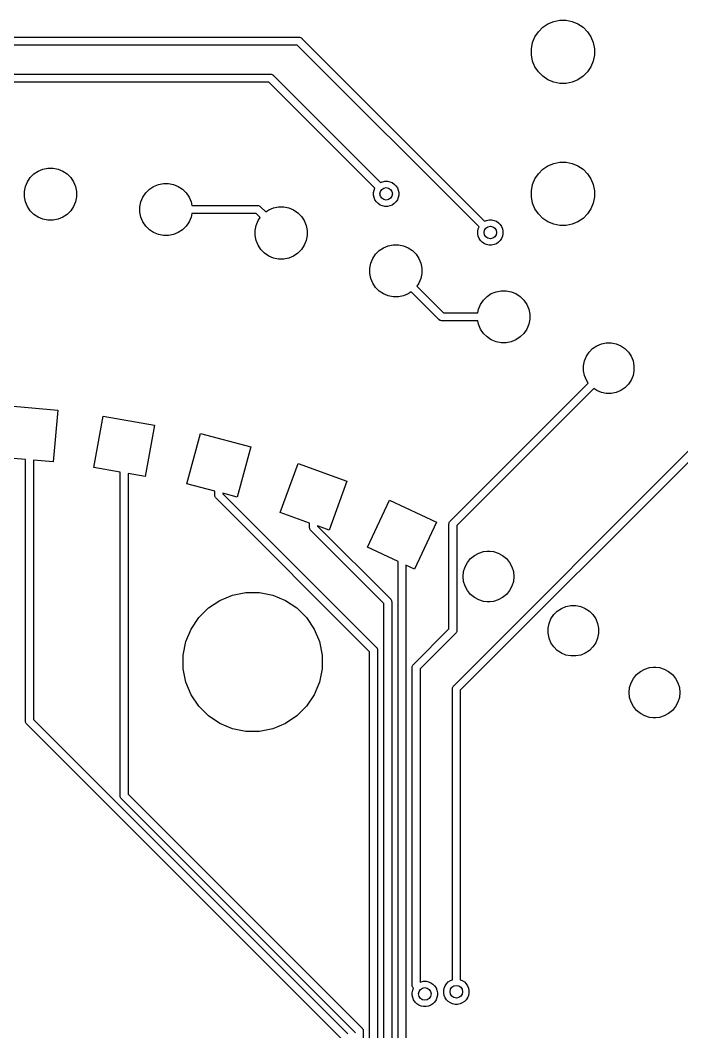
# Model space of a CAD drawing. Extents: x 3.67 to 7.92, y -5.42 to -1.8.
# Drawn here: x 5.906 to 6.731, y -3.061 to -1.799 of the extents above; entities that cross this region are included whole.
import ezdxf

# ---------------------------------------------------------------- set-up
doc = ezdxf.new("R2010")
doc.units = 0
doc.header["$MEASUREMENT"] = 0
doc.layers.add('BLACK', color=7, linetype='CONTINUOUS')

msp = doc.modelspace()

# ---------------------------------------------------------------- linework, layer by layer
at = {"layer": 'BLACK', "linetype": 'CONTINUOUS'}
for p, q in [((6.55758, -1.808), (6.56403, -1.80369)), ((6.56403, -1.80369), (6.57119, -1.80073)), ((6.57119, -1.80073), (6.5788, -1.79921)), ((6.5788, -1.79921), (6.58655, -1.79921)), ((6.58655, -1.79921), (6.59416, -1.80073)), ((6.59416, -1.80073), (6.60133, -1.80369)), ((6.60133, -1.80369), (6.60777, -1.808)), ((6.54779, -1.81993), (6.5521, -1.81349)), ((6.5521, -1.81349), (6.55758, -1.808)), ((6.60777, -1.808), (6.61326, -1.81349)), ((6.61326, -1.81349), (6.61757, -1.81993)), ((5.50418, -1.82028), (6.25311, -1.82028)), ((6.25311, -1.82028), (6.25335, -1.82025)), ((6.25335, -1.82025), (6.25359, -1.82028)), ((6.25359, -1.82028), (6.25359, -1.82028)), ((6.25359, -1.82028), (6.25431, -1.82035)), ((6.25431, -1.82035), (6.25524, -1.82063)), ((6.25524, -1.82063), (6.25609, -1.82109)), ((6.25609, -1.82109), (6.25684, -1.8217)), ((6.25684, -1.8217), (6.257, -1.82189)), ((6.257, -1.82189), (6.48499, -2.04988)), ((6.54331, -1.83471), (6.54482, -1.8271)), ((6.54482, -1.8271), (6.54779, -1.81993)), ((6.61757, -1.81993), (6.62053, -1.8271)), ((6.62053, -1.8271), (6.62205, -1.83471)), ((6.25131, -1.83012), (5.50598, -1.83012)), ((6.47803, -2.05684), (6.25131, -1.83012)), ((6.54331, -1.84246), (6.54331, -1.83471)), ((6.62205, -1.83471), (6.62205, -1.84246)), ((6.54482, -1.85007), (6.54331, -1.84246)), ((6.54779, -1.85723), (6.54482, -1.85007)), ((6.62053, -1.85007), (6.61757, -1.85723)), ((6.62205, -1.84246), (6.62053, -1.85007)), ((5.59082, -1.86654), (6.21767, -1.86654)), ((6.21767, -1.86654), (6.21791, -1.86651)), ((6.21791, -1.86651), (6.21815, -1.86654)), ((6.21815, -1.86654), (6.21815, -1.86654)), ((6.21815, -1.86654), (6.21888, -1.86661)), ((6.21888, -1.86661), (6.21981, -1.86689)), ((6.21981, -1.86689), (6.22066, -1.86735)), ((6.22066, -1.86735), (6.22141, -1.86796)), ((6.5521, -1.86368), (6.54779, -1.85723)), ((6.55758, -1.86916), (6.5521, -1.86368)), ((6.61326, -1.86368), (6.60777, -1.86916)), ((6.61757, -1.85723), (6.61326, -1.86368)), ((6.21587, -1.87638), (5.59082, -1.87638)), ((6.34811, -2.00862), (6.21587, -1.87638)), ((6.22141, -1.86796), (6.22156, -1.86815)), ((6.22156, -1.86815), (6.35507, -2.00166)), ((6.56403, -1.87347), (6.55758, -1.86916)), ((6.57119, -1.87644), (6.56403, -1.87347)), ((6.5788, -1.87795), (6.57119, -1.87644)), ((6.58655, -1.87795), (6.5788, -1.87795)), ((6.59416, -1.87644), (6.58655, -1.87795)), ((6.60133, -1.87347), (6.59416, -1.87644)), ((6.60777, -1.86916), (6.60133, -1.87347)), ((6.55758, -1.98517), (6.56403, -1.98086)), ((6.56403, -1.98086), (6.57119, -1.97789)), ((6.57119, -1.97789), (6.5788, -1.97638)), ((6.5788, -1.97638), (6.58655, -1.97638)), ((6.58655, -1.97638), (6.59416, -1.97789)), ((6.59416, -1.97789), (6.60133, -1.98086)), ((6.60133, -1.98086), (6.60777, -1.98517)), ((5.91823, -1.99538), (5.92275, -1.99086)), ((5.92275, -1.99086), (5.92807, -1.9873)), ((5.92807, -1.9873), (5.93399, -1.98485)), ((5.93399, -1.98485), (5.94027, -1.9836)), ((5.94027, -1.9836), (5.94667, -1.9836)), ((5.94667, -1.9836), (5.95295, -1.98485)), ((5.95295, -1.98485), (5.95886, -1.9873)), ((5.95886, -1.9873), (5.96419, -1.99086)), ((5.96419, -1.99086), (5.96871, -1.99538)), ((6.54779, -1.9971), (6.5521, -1.99065)), ((6.5521, -1.99065), (6.55758, -1.98517)), ((6.60777, -1.98517), (6.61326, -1.99065)), ((6.61326, -1.99065), (6.61757, -1.9971)), ((5.91222, -2.00662), (5.91467, -2.00071)), ((5.91467, -2.00071), (5.91823, -1.99538)), ((5.96871, -1.99538), (5.97227, -2.00071)), ((5.97227, -2.00071), (5.97472, -2.00662)), ((6.07213, -2.00647), (6.07805, -2.00402)), ((6.07805, -2.00402), (6.08433, -2.00277)), ((6.08433, -2.00277), (6.09073, -2.00277)), ((6.09073, -2.00277), (6.09701, -2.00402)), ((6.09701, -2.00402), (6.10292, -2.00647)), ((6.35507, -2.00166), (6.35761, -2.00061)), ((6.35761, -2.00061), (6.36065, -2)), ((6.36065, -2), (6.36376, -2)), ((6.36376, -2), (6.3668, -2.00061)), ((6.3668, -2.00061), (6.36966, -2.00179)), ((6.36966, -2.00179), (6.37224, -2.00352)), ((6.37224, -2.00352), (6.37444, -2.00571)), ((6.37444, -2.00571), (6.37616, -2.00829)), ((6.54331, -2.01187), (6.54482, -2.00426)), ((6.54482, -2.00426), (6.54779, -1.9971)), ((6.61757, -1.9971), (6.62053, -2.00426)), ((6.62053, -2.00426), (6.62205, -2.01187)), ((5.91097, -2.0129), (5.91222, -2.00662)), ((5.91097, -2.0193), (5.91097, -2.0129)), ((5.97472, -2.00662), (5.97597, -2.0129)), ((5.97597, -2.0129), (5.97597, -2.0193)), ((6.05873, -2.01987), (6.06228, -2.01455)), ((6.06228, -2.01455), (6.06681, -2.01002)), ((6.06681, -2.01002), (6.07213, -2.00647)), ((6.10292, -2.00647), (6.10825, -2.01002)), ((6.10825, -2.01002), (6.11277, -2.01455)), ((6.11277, -2.01455), (6.11633, -2.01987)), ((6.34646, -2.0142), (6.34706, -2.01115)), ((6.34646, -2.0173), (6.34646, -2.0142)), ((6.34706, -2.02034), (6.34646, -2.0173)), ((6.34706, -2.01115), (6.34811, -2.00862)), ((6.37616, -2.00829), (6.37735, -2.01115)), ((6.37735, -2.01115), (6.37795, -2.0142)), ((6.37795, -2.0173), (6.37735, -2.02034)), ((6.37795, -2.0142), (6.37795, -2.0173)), ((6.54331, -2.01963), (6.54331, -2.01187)), ((6.62205, -2.01187), (6.62205, -2.01963)), ((5.91222, -2.02558), (5.91097, -2.0193)), ((5.91467, -2.0315), (5.91222, -2.02558)), ((5.97472, -2.02558), (5.97227, -2.0315)), ((5.97597, -2.0193), (5.97472, -2.02558)), ((6.05503, -2.03207), (6.05628, -2.02579)), ((6.05628, -2.02579), (6.05873, -2.01987)), ((6.11633, -2.01987), (6.11878, -2.02579)), ((6.11878, -2.02579), (6.11969, -2.03035)), ((6.11969, -2.03035), (6.20166, -2.03035)), ((6.20166, -2.03035), (6.2019, -2.03032)), ((6.2019, -2.03032), (6.20214, -2.03035)), ((6.20214, -2.03035), (6.20214, -2.03035)), ((6.20214, -2.03035), (6.20287, -2.03042)), ((6.20287, -2.03042), (6.20379, -2.0307)), ((6.20379, -2.0307), (6.20465, -2.03115)), ((6.20465, -2.03115), (6.2054, -2.03177)), ((6.34825, -2.02321), (6.34706, -2.02034)), ((6.34997, -2.02579), (6.34825, -2.02321)), ((6.35217, -2.02798), (6.34997, -2.02579)), ((6.35475, -2.0297), (6.35217, -2.02798)), ((6.35761, -2.03089), (6.35475, -2.0297)), ((6.36065, -2.0315), (6.35761, -2.03089)), ((6.3668, -2.03089), (6.36376, -2.0315)), ((6.36966, -2.0297), (6.3668, -2.03089)), ((6.37224, -2.02798), (6.36966, -2.0297)), ((6.37444, -2.02579), (6.37224, -2.02798)), ((6.37616, -2.02321), (6.37444, -2.02579)), ((6.37735, -2.02034), (6.37616, -2.02321)), ((6.54482, -2.02723), (6.54331, -2.01963)), ((6.54779, -2.0344), (6.54482, -2.02723)), ((6.62053, -2.02723), (6.61757, -2.0344)), ((6.62205, -2.01963), (6.62053, -2.02723)), ((5.91823, -2.03682), (5.91467, -2.0315)), ((5.92275, -2.04135), (5.91823, -2.03682)), ((5.92807, -2.0449), (5.92275, -2.04135)), ((5.96419, -2.04135), (5.95886, -2.0449)), ((5.96871, -2.03682), (5.96419, -2.04135)), ((5.97227, -2.0315), (5.96871, -2.03682)), ((6.05503, -2.03847), (6.05503, -2.03207)), ((6.05628, -2.04475), (6.05503, -2.03847)), ((6.11969, -2.04019), (6.11878, -2.04475)), ((6.19986, -2.04019), (6.11969, -2.04019)), ((6.20497, -2.04529), (6.19986, -2.04019)), ((6.2054, -2.03177), (6.20555, -2.03196)), ((6.20555, -2.03196), (6.21193, -2.03833)), ((6.21193, -2.03833), (6.21579, -2.03575)), ((6.21579, -2.03575), (6.22171, -2.0333)), ((6.22171, -2.0333), (6.22799, -2.03205)), ((6.22799, -2.03205), (6.23439, -2.03205)), ((6.23439, -2.03205), (6.24067, -2.0333)), ((6.24067, -2.0333), (6.24658, -2.03575)), ((6.24658, -2.03575), (6.25191, -2.03931)), ((6.25191, -2.03931), (6.25643, -2.04384)), ((6.25643, -2.04384), (6.25999, -2.04916)), ((6.36376, -2.0315), (6.36065, -2.0315)), ((6.5521, -2.04085), (6.54779, -2.0344)), ((6.55758, -2.04633), (6.5521, -2.04085)), ((6.61326, -2.04085), (6.60777, -2.04633)), ((6.61757, -2.0344), (6.61326, -2.04085)), ((5.93399, -2.04735), (5.92807, -2.0449)), ((5.94027, -2.0486), (5.93399, -2.04735)), ((5.94667, -2.0486), (5.94027, -2.0486)), ((5.95295, -2.04735), (5.94667, -2.0486)), ((5.95886, -2.0449), (5.95295, -2.04735)), ((6.05873, -2.05066), (6.05628, -2.04475)), ((6.06228, -2.05598), (6.05873, -2.05066)), ((6.06681, -2.06051), (6.06228, -2.05598)), ((6.11277, -2.05598), (6.10825, -2.06051)), ((6.11633, -2.05066), (6.11277, -2.05598)), ((6.11878, -2.04475), (6.11633, -2.05066)), ((6.19869, -2.06135), (6.19994, -2.05507)), ((6.19994, -2.05507), (6.20239, -2.04916)), ((6.20239, -2.04916), (6.20497, -2.04529)), ((6.25999, -2.04916), (6.26244, -2.05507)), ((6.26244, -2.05507), (6.26369, -2.06135)), ((6.48499, -2.04988), (6.48753, -2.04883)), ((6.48753, -2.04883), (6.49057, -2.04823)), ((6.49057, -2.04823), (6.49368, -2.04823)), ((6.49368, -2.04823), (6.49672, -2.04883)), ((6.49672, -2.04883), (6.49959, -2.05002)), ((6.49959, -2.05002), (6.50216, -2.05174)), ((6.50216, -2.05174), (6.50436, -2.05394)), ((6.50436, -2.05394), (6.50608, -2.05652)), ((6.50608, -2.05652), (6.50727, -2.05938)), ((6.56403, -2.05064), (6.55758, -2.04633)), ((6.57119, -2.05361), (6.56403, -2.05064)), ((6.5788, -2.05512), (6.57119, -2.05361)), ((6.58655, -2.05512), (6.5788, -2.05512)), ((6.59416, -2.05361), (6.58655, -2.05512)), ((6.60133, -2.05064), (6.59416, -2.05361)), ((6.60777, -2.04633), (6.60133, -2.05064)), ((6.07213, -2.06407), (6.06681, -2.06051)), ((6.07805, -2.06652), (6.07213, -2.06407)), ((6.08433, -2.06777), (6.07805, -2.06652)), ((6.09073, -2.06777), (6.08433, -2.06777)), ((6.09701, -2.06652), (6.09073, -2.06777)), ((6.10292, -2.06407), (6.09701, -2.06652)), ((6.10825, -2.06051), (6.10292, -2.06407)), ((6.19869, -2.06775), (6.19869, -2.06135)), ((6.19994, -2.07403), (6.19869, -2.06775)), ((6.26369, -2.06775), (6.26244, -2.07403)), ((6.26369, -2.06135), (6.26369, -2.06775)), ((6.47638, -2.06242), (6.47698, -2.05938)), ((6.47638, -2.06553), (6.47638, -2.06242)), ((6.47698, -2.06857), (6.47638, -2.06553)), ((6.47698, -2.05938), (6.47803, -2.05684)), ((6.47817, -2.07143), (6.47698, -2.06857)), ((6.50727, -2.06857), (6.50608, -2.07143)), ((6.50727, -2.05938), (6.50787, -2.06242)), ((6.50787, -2.06553), (6.50727, -2.06857)), ((6.50787, -2.06242), (6.50787, -2.06553)), ((6.20239, -2.07995), (6.19994, -2.07403)), ((6.20594, -2.08527), (6.20239, -2.07995)), ((6.25999, -2.07995), (6.25643, -2.08527)), ((6.26244, -2.07403), (6.25999, -2.07995)), ((6.35887, -2.08299), (6.36478, -2.08054)), ((6.36478, -2.08054), (6.37106, -2.07929)), ((6.37106, -2.07929), (6.37746, -2.07929)), ((6.37746, -2.07929), (6.38374, -2.08054)), ((6.38374, -2.08054), (6.38965, -2.08299)), ((6.47989, -2.07401), (6.47817, -2.07143)), ((6.48209, -2.07621), (6.47989, -2.07401)), ((6.48467, -2.07793), (6.48209, -2.07621)), ((6.48753, -2.07912), (6.48467, -2.07793)), ((6.49057, -2.07972), (6.48753, -2.07912)), ((6.49368, -2.07972), (6.49057, -2.07972)), ((6.49672, -2.07912), (6.49368, -2.07972)), ((6.49959, -2.07793), (6.49672, -2.07912)), ((6.50216, -2.07621), (6.49959, -2.07793)), ((6.50436, -2.07401), (6.50216, -2.07621)), ((6.50608, -2.07143), (6.50436, -2.07401)), ((6.21047, -2.0898), (6.20594, -2.08527)), ((6.21579, -2.09335), (6.21047, -2.0898)), ((6.22171, -2.0958), (6.21579, -2.09335)), ((6.24658, -2.09335), (6.24067, -2.0958)), ((6.25191, -2.0898), (6.24658, -2.09335)), ((6.25643, -2.08527), (6.25191, -2.0898)), ((6.34546, -2.0964), (6.34902, -2.09108)), ((6.34902, -2.09108), (6.35354, -2.08655)), ((6.35354, -2.08655), (6.35887, -2.08299)), ((6.38965, -2.08299), (6.39498, -2.08655)), ((6.39498, -2.08655), (6.3995, -2.09108)), ((6.3995, -2.09108), (6.40306, -2.0964)), ((6.22799, -2.09705), (6.22171, -2.0958)), ((6.23439, -2.09705), (6.22799, -2.09705)), ((6.24067, -2.0958), (6.23439, -2.09705)), ((6.34176, -2.10859), (6.34301, -2.10231)), ((6.34301, -2.10231), (6.34546, -2.0964)), ((6.40306, -2.0964), (6.40551, -2.10231)), ((6.40551, -2.10231), (6.40676, -2.10859)), ((6.34176, -2.11499), (6.34176, -2.10859)), ((6.34301, -2.12127), (6.34176, -2.11499)), ((6.40676, -2.11499), (6.40551, -2.12127)), ((6.40676, -2.10859), (6.40676, -2.11499)), ((6.34546, -2.12719), (6.34301, -2.12127)), ((6.34902, -2.13251), (6.34546, -2.12719)), ((6.40306, -2.12719), (6.40048, -2.13105)), ((6.40048, -2.13105), (6.43356, -2.16413)), ((6.40551, -2.12127), (6.40306, -2.12719)), ((6.35354, -2.13704), (6.34902, -2.13251)), ((6.35887, -2.14059), (6.35354, -2.13704)), ((6.36478, -2.14304), (6.35887, -2.14059)), ((6.37106, -2.14429), (6.36478, -2.14304)), ((6.37746, -2.14429), (6.37106, -2.14429)), ((6.38374, -2.14304), (6.37746, -2.14429)), ((6.38965, -2.14059), (6.38374, -2.14304)), ((6.39352, -2.13801), (6.38965, -2.14059)), ((6.42787, -2.17236), (6.39352, -2.13801)), ((6.48343, -2.14834), (6.48796, -2.14381)), ((6.48796, -2.14381), (6.49328, -2.14025)), ((6.49328, -2.14025), (6.4992, -2.1378)), ((6.4992, -2.1378), (6.50547, -2.13655)), ((6.50547, -2.13655), (6.51188, -2.13655)), ((6.51188, -2.13655), (6.51816, -2.1378)), ((6.51816, -2.1378), (6.52407, -2.14025)), ((6.52407, -2.14025), (6.52939, -2.14381)), ((6.52939, -2.14381), (6.53392, -2.14834)), ((6.47742, -2.15957), (6.47987, -2.15366)), ((6.47987, -2.15366), (6.48343, -2.14834)), ((6.53392, -2.14834), (6.53748, -2.15366)), ((6.53748, -2.15366), (6.53993, -2.15957)), ((6.43356, -2.16413), (6.47652, -2.16413)), ((6.47652, -2.16413), (6.47742, -2.15957)), ((6.53993, -2.15957), (6.54118, -2.16585)), ((6.54118, -2.16585), (6.54118, -2.17225)), ((6.42802, -2.17255), (6.42787, -2.17236)), ((6.42821, -2.1727), (6.42802, -2.17255)), ((6.42867, -2.17308), (6.42821, -2.1727)), ((6.42821, -2.1727), (6.42821, -2.1727)), ((6.42877, -2.17316), (6.42867, -2.17308)), ((6.42963, -2.17362), (6.42877, -2.17316)), ((6.43055, -2.1739), (6.42963, -2.17362)), ((6.43128, -2.17397), (6.43055, -2.1739)), ((6.43152, -2.174), (6.43128, -2.17397)), ((6.43128, -2.17397), (6.43128, -2.17397)), ((6.43176, -2.17397), (6.43152, -2.174)), ((6.47652, -2.17397), (6.43176, -2.17397)), ((6.47742, -2.17853), (6.47652, -2.17397)), ((6.47987, -2.18445), (6.47742, -2.17853)), ((6.53993, -2.17853), (6.53748, -2.18445)), ((6.54118, -2.17225), (6.53993, -2.17853)), ((6.48343, -2.18977), (6.47987, -2.18445)), ((6.48796, -2.1943), (6.48343, -2.18977)), ((6.49328, -2.19785), (6.48796, -2.1943)), ((6.52939, -2.1943), (6.52407, -2.19785)), ((6.53392, -2.18977), (6.52939, -2.1943)), ((6.53748, -2.18445), (6.53392, -2.18977)), ((6.4992, -2.2003), (6.49328, -2.19785)), ((6.50547, -2.20155), (6.4992, -2.2003)), ((6.51188, -2.20155), (6.50547, -2.20155)), ((6.51816, -2.2003), (6.51188, -2.20155)), ((6.52407, -2.19785), (6.51816, -2.2003)), ((6.61969, -2.2088), (6.62484, -2.20536)), ((6.62484, -2.20536), (6.63058, -2.20298)), ((6.63058, -2.20298), (6.63666, -2.20177)), ((6.63666, -2.20177), (6.64287, -2.20177)), ((6.64287, -2.20177), (6.64895, -2.20298)), ((6.64895, -2.20298), (6.65468, -2.20536)), ((6.65468, -2.20536), (6.65984, -2.2088)), ((6.60948, -2.22408), (6.61185, -2.21835)), ((6.61185, -2.21835), (6.6153, -2.21319)), ((6.6153, -2.21319), (6.61969, -2.2088)), ((6.65984, -2.2088), (6.66423, -2.21319)), ((6.66423, -2.21319), (6.66768, -2.21835)), ((6.66768, -2.21835), (6.67005, -2.22408)), ((6.60827, -2.23017), (6.60948, -2.22408)), ((6.60827, -2.23637), (6.60827, -2.23017)), ((6.67005, -2.22408), (6.67126, -2.23017)), ((6.67126, -2.23017), (6.67126, -2.23637)), ((6.60948, -2.24245), (6.60827, -2.23637)), ((6.61185, -2.24819), (6.60948, -2.24245)), ((6.67005, -2.24245), (6.66768, -2.24819)), ((6.67126, -2.23637), (6.67005, -2.24245)), ((6.44216, -2.42391), (6.61427, -2.2518)), ((6.61427, -2.2518), (6.61185, -2.24819)), ((6.65984, -2.25773), (6.65468, -2.26118)), ((6.66423, -2.25335), (6.65984, -2.25773)), ((6.66768, -2.24819), (6.66423, -2.25335)), ((6.62123, -2.25876), (6.45039, -2.4296)), ((6.62484, -2.26118), (6.62123, -2.25876)), ((6.63058, -2.26355), (6.62484, -2.26118)), ((6.63666, -2.26476), (6.63058, -2.26355)), ((6.64287, -2.26476), (6.63666, -2.26476)), ((6.64895, -2.26355), (6.64287, -2.26476)), ((6.65468, -2.26118), (6.64895, -2.26355)), ((5.88778, -2.27975), (5.95253, -2.28542)), ((5.95253, -2.28542), (5.94687, -2.35017)), ((5.99778, -2.35707), (6.00907, -2.29306)), ((6.00907, -2.29306), (6.07308, -2.30435)), ((6.07308, -2.30435), (6.0618, -2.36836)), ((6.11374, -2.37731), (6.13056, -2.31453)), ((6.13056, -2.31453), (6.19335, -2.33135)), ((6.19335, -2.33135), (6.17652, -2.39413)), ((6.4464, -2.62932), (6.7422, -2.33352)), ((5.9124, -2.34715), (5.88211, -2.3445)), ((6.74916, -2.34048), (6.45463, -2.63501)), ((5.9124, -2.67344), (5.9124, -2.34715)), ((5.94687, -2.35017), (5.92224, -2.34802)), ((5.92224, -2.34802), (5.92224, -2.67164)), ((6.03051, -2.36284), (5.99778, -2.35707)), ((6.23, -2.41313), (6.25223, -2.35205)), ((6.25223, -2.35205), (6.31331, -2.37428)), ((6.03051, -2.76649), (6.03051, -2.36284)), ((6.0618, -2.36836), (6.04035, -2.36458)), ((6.04035, -2.36458), (6.04035, -2.76469)), ((6.14862, -2.38666), (6.11374, -2.37731)), ((6.31331, -2.37428), (6.29108, -2.43536)), ((6.1486, -2.39191), (6.14862, -2.39167)), ((6.14869, -2.39288), (6.1486, -2.39191)), ((6.14862, -2.39167), (6.14862, -2.38666)), ((6.14897, -2.39381), (6.14869, -2.39288)), ((6.14943, -2.39466), (6.14897, -2.39381)), ((6.1497, -2.39499), (6.14943, -2.39466)), ((6.15005, -2.39541), (6.1497, -2.39499)), ((6.15023, -2.39556), (6.15005, -2.39541)), ((6.34153, -2.58687), (6.15023, -2.39556)), ((6.17652, -2.39413), (6.15846, -2.3893)), ((6.15846, -2.3893), (6.15846, -2.38988)), ((6.15846, -2.38988), (6.34976, -2.58118)), ((6.3387, -2.45666), (6.36617, -2.39775)), ((6.36617, -2.39775), (6.42508, -2.42522)), ((6.26673, -2.4265), (6.23, -2.41313)), ((6.26671, -2.43222), (6.26673, -2.43198)), ((6.2668, -2.43319), (6.26671, -2.43222)), ((6.26673, -2.43198), (6.26673, -2.4265)), ((6.26708, -2.43412), (6.2668, -2.43319)), ((6.26754, -2.43497), (6.26708, -2.43412)), ((6.26786, -2.43536), (6.26754, -2.43497)), ((6.29108, -2.43536), (6.27657, -2.43008)), ((6.27657, -2.43008), (6.27657, -2.43019)), ((6.27657, -2.43019), (6.36748, -2.52109)), ((6.42508, -2.42522), (6.39761, -2.48413)), ((6.44053, -2.42756), (6.44055, -2.42732)), ((6.44055, -2.4278), (6.44053, -2.42756)), ((6.44055, -2.42732), (6.44062, -2.42659)), ((6.44055, -2.42732), (6.44055, -2.42732)), ((6.44055, -2.55839), (6.44055, -2.4278)), ((6.44062, -2.42659), (6.4409, -2.42567)), ((6.4409, -2.42567), (6.44136, -2.42481)), ((6.44136, -2.42481), (6.44198, -2.42406)), ((6.44198, -2.42406), (6.44216, -2.42391)), ((6.45039, -2.4296), (6.45039, -2.56019)), ((6.26816, -2.43572), (6.26786, -2.43536)), ((6.26834, -2.43587), (6.26816, -2.43572)), ((6.35925, -2.52678), (6.26834, -2.43587)), ((6.37697, -2.47451), (6.3387, -2.45666)), ((6.46345, -2.47549), (6.46738, -2.4707)), ((6.46738, -2.4707), (6.47218, -2.46676)), ((6.47218, -2.46676), (6.47765, -2.46384)), ((6.47765, -2.46384), (6.48359, -2.46204)), ((6.48359, -2.46204), (6.48822, -2.46158)), ((6.48822, -2.46158), (6.49131, -2.46158)), ((6.49131, -2.46158), (6.49594, -2.46204)), ((6.49594, -2.46204), (6.50188, -2.46384)), ((6.50188, -2.46384), (6.50735, -2.46676)), ((6.50735, -2.46676), (6.51214, -2.4707)), ((6.51214, -2.4707), (6.51608, -2.47549)), ((6.37697, -5.26354), (6.37697, -2.47451)), ((6.39761, -2.48413), (6.38681, -2.4791)), ((6.38681, -2.4791), (6.38681, -5.26174)), ((6.45872, -2.4869), (6.46052, -2.48096)), ((6.46052, -2.48096), (6.46345, -2.47549)), ((6.51608, -2.47549), (6.519, -2.48096)), ((6.519, -2.48096), (6.5208, -2.4869)), ((6.45812, -2.49308), (6.45872, -2.4869)), ((6.45872, -2.49925), (6.45812, -2.49308)), ((6.5208, -2.4869), (6.52141, -2.49308)), ((6.52141, -2.49308), (6.5208, -2.49925)), ((6.46052, -2.50519), (6.45872, -2.49925)), ((6.46345, -2.51066), (6.46052, -2.50519)), ((6.46738, -2.51545), (6.46345, -2.51066)), ((6.51608, -2.51066), (6.51214, -2.51545)), ((6.519, -2.50519), (6.51608, -2.51066)), ((6.5208, -2.49925), (6.519, -2.50519)), ((6.14046, -2.53233), (6.15464, -2.52285)), ((6.15464, -2.52285), (6.1704, -2.51632)), ((6.1704, -2.51632), (6.18714, -2.51299)), ((6.18714, -2.51299), (6.2042, -2.51299)), ((6.2042, -2.51299), (6.22093, -2.51632)), ((6.22093, -2.51632), (6.2367, -2.52285)), ((6.2367, -2.52285), (6.25088, -2.53233)), ((6.36748, -2.52109), (6.36767, -2.52125)), ((6.36767, -2.52125), (6.36782, -2.52143)), ((6.36782, -2.52143), (6.36782, -2.52143)), ((6.36782, -2.52143), (6.36802, -2.52167)), ((6.36802, -2.52167), (6.36828, -2.522)), ((6.36828, -2.522), (6.36874, -2.52285)), ((6.36874, -2.52285), (6.36902, -2.52378)), ((6.47218, -2.51939), (6.46738, -2.51545)), ((6.47765, -2.52231), (6.47218, -2.51939)), ((6.48359, -2.52412), (6.47765, -2.52231)), ((6.50188, -2.52231), (6.49594, -2.52412)), ((6.50735, -2.51939), (6.50188, -2.52231)), ((6.51214, -2.51545), (6.50735, -2.51939)), ((6.12839, -2.54439), (6.14046, -2.53233)), ((6.25088, -2.53233), (6.26295, -2.54439)), ((6.35925, -5.23615), (6.35925, -2.52678)), ((6.36902, -2.52378), (6.36909, -2.5245)), ((6.36909, -2.5245), (6.36909, -2.5245)), ((6.36909, -2.5245), (6.36912, -2.52474)), ((6.36912, -2.52474), (6.36909, -2.52498)), ((6.36909, -2.52498), (6.36909, -5.23795)), ((6.48822, -2.52457), (6.48359, -2.52412)), ((6.49131, -2.52457), (6.48822, -2.52457)), ((6.49594, -2.52412), (6.49131, -2.52457)), ((6.57557, -2.53624), (6.58072, -2.53279)), ((6.58072, -2.53279), (6.58646, -2.53042)), ((6.58646, -2.53042), (6.59254, -2.52921)), ((6.59254, -2.52921), (6.59875, -2.52921)), ((6.59875, -2.52921), (6.60483, -2.53042)), ((6.60483, -2.53042), (6.61056, -2.53279)), ((6.61056, -2.53279), (6.61572, -2.53624)), ((6.11891, -2.55858), (6.12839, -2.54439)), ((6.26295, -2.54439), (6.27243, -2.55858)), ((6.56536, -2.55152), (6.56773, -2.54579)), ((6.56773, -2.54579), (6.57118, -2.54063)), ((6.57118, -2.54063), (6.57557, -2.53624)), ((6.61572, -2.53624), (6.62011, -2.54063)), ((6.62011, -2.54063), (6.62356, -2.54579)), ((6.62356, -2.54579), (6.62593, -2.55152)), ((6.11238, -2.57434), (6.11891, -2.55858)), ((6.27243, -2.55858), (6.27895, -2.57434)), ((6.3963, -2.60265), (6.44055, -2.55839)), ((6.45039, -2.56067), (6.45032, -2.5614)), ((6.45039, -2.56019), (6.45042, -2.56043)), ((6.45042, -2.56043), (6.45039, -2.56067)), ((6.45039, -2.56067), (6.45039, -2.56067)), ((6.56415, -2.5576), (6.56536, -2.55152)), ((6.56415, -2.56381), (6.56415, -2.5576)), ((6.62593, -2.55152), (6.62714, -2.5576)), ((6.62714, -2.5576), (6.62714, -2.56381)), ((6.44878, -2.56408), (6.40453, -2.60834)), ((6.44897, -2.56393), (6.44878, -2.56408)), ((6.44918, -2.56367), (6.44897, -2.56393)), ((6.44958, -2.56318), (6.44918, -2.56367)), ((6.45004, -2.56233), (6.44958, -2.56318)), ((6.45018, -2.56187), (6.45004, -2.56233)), ((6.45032, -2.5614), (6.45018, -2.56187)), ((6.56536, -2.56989), (6.56415, -2.56381)), ((6.56773, -2.57563), (6.56536, -2.56989)), ((6.62593, -2.56989), (6.62356, -2.57563)), ((6.62714, -2.56381), (6.62593, -2.56989)), ((6.10906, -2.59108), (6.11238, -2.57434)), ((6.27895, -2.57434), (6.28228, -2.59108)), ((6.34976, -2.58118), (6.34995, -2.58133)), ((6.34995, -2.58133), (6.35011, -2.58152)), ((6.35011, -2.58152), (6.35057, -2.58208)), ((6.35057, -2.58208), (6.35076, -2.58243)), ((6.35076, -2.58243), (6.35102, -2.58293)), ((6.35102, -2.58293), (6.35131, -2.58386)), ((6.35131, -2.58386), (6.35138, -2.58459)), ((6.35138, -2.58459), (6.35138, -2.58459)), ((6.35138, -2.58459), (6.3514, -2.58483)), ((6.3514, -2.58483), (6.35138, -2.58507)), ((6.35138, -2.58507), (6.35138, -5.17985)), ((6.57118, -2.58078), (6.56773, -2.57563)), ((6.57557, -2.58517), (6.57118, -2.58078)), ((6.58072, -2.58862), (6.57557, -2.58517)), ((6.61572, -2.58517), (6.61056, -2.58862)), ((6.62011, -2.58078), (6.61572, -2.58517)), ((6.62356, -2.57563), (6.62011, -2.58078)), ((6.10906, -2.60814), (6.10906, -2.59108)), ((6.28228, -2.59108), (6.28228, -2.60814)), ((6.34153, -5.17805), (6.34153, -2.58687)), ((6.58646, -2.59099), (6.58072, -2.58862)), ((6.59254, -2.5922), (6.58646, -2.59099)), ((6.59875, -2.5922), (6.59254, -2.5922)), ((6.60483, -2.59099), (6.59875, -2.5922)), ((6.61056, -2.58862), (6.60483, -2.59099)), ((6.11238, -2.62487), (6.10906, -2.60814)), ((6.28228, -2.60814), (6.27895, -2.62487)), ((6.39466, -2.6063), (6.39469, -2.60606)), ((6.39469, -2.60654), (6.39466, -2.6063)), ((6.39469, -2.60606), (6.39476, -2.60533)), ((6.39469, -2.60606), (6.39469, -2.60606)), ((6.39469, -3.00271), (6.39469, -2.60654)), ((6.39476, -2.60533), (6.39504, -2.60441)), ((6.39504, -2.60441), (6.39549, -2.60355)), ((6.39549, -2.60355), (6.39611, -2.6028)), ((6.39611, -2.6028), (6.3963, -2.60265)), ((6.40453, -2.60834), (6.40453, -2.99918)), ((6.67447, -2.61542), (6.67927, -2.61148)), ((6.67927, -2.61148), (6.68474, -2.60856)), ((6.68474, -2.60856), (6.69068, -2.60675)), ((6.69068, -2.60675), (6.6953, -2.6063)), ((6.6953, -2.6063), (6.6984, -2.6063)), ((6.6984, -2.6063), (6.70302, -2.60675)), ((6.70302, -2.60675), (6.70896, -2.60856)), ((6.70896, -2.60856), (6.71443, -2.61148)), ((6.71443, -2.61148), (6.71923, -2.61542)), ((6.66761, -2.62568), (6.67054, -2.62021)), ((6.67054, -2.62021), (6.67447, -2.61542)), ((6.71923, -2.61542), (6.72317, -2.62021)), ((6.72317, -2.62021), (6.72609, -2.62568)), ((6.11891, -2.64063), (6.11238, -2.62487)), ((6.27895, -2.62487), (6.27243, -2.64063)), ((6.44476, -2.63297), (6.44486, -2.632)), ((6.44479, -2.63321), (6.44476, -2.63297)), ((6.44479, -2.99606), (6.44479, -2.63321)), ((6.44486, -2.632), (6.44514, -2.63107)), ((6.44514, -2.63107), (6.4456, -2.63022)), ((6.4456, -2.63022), (6.44606, -2.62966)), ((6.44606, -2.62966), (6.44621, -2.62947)), ((6.44606, -2.62966), (6.44606, -2.62966)), ((6.44621, -2.62947), (6.4464, -2.62932)), ((6.45463, -2.63501), (6.45463, -2.99606)), ((6.6652, -2.6378), (6.66581, -2.63162)), ((6.66581, -2.63162), (6.66761, -2.62568)), ((6.72609, -2.62568), (6.72789, -2.63162)), ((6.72789, -2.63162), (6.7285, -2.6378)), ((6.12839, -2.65482), (6.11891, -2.64063)), ((6.27243, -2.64063), (6.26295, -2.65482)), ((6.66581, -2.64397), (6.6652, -2.6378)), ((6.66761, -2.64991), (6.66581, -2.64397)), ((6.72789, -2.64397), (6.72609, -2.64991)), ((6.7285, -2.6378), (6.72789, -2.64397)), ((6.14046, -2.66688), (6.12839, -2.65482)), ((6.26295, -2.65482), (6.25088, -2.66688)), ((6.67054, -2.65538), (6.66761, -2.64991)), ((6.67447, -2.66017), (6.67054, -2.65538)), ((6.67927, -2.66411), (6.67447, -2.66017)), ((6.71923, -2.66017), (6.71443, -2.66411)), ((6.72317, -2.65538), (6.71923, -2.66017)), ((6.72609, -2.64991), (6.72317, -2.65538)), ((5.91238, -2.67368), (5.9124, -2.67344)), ((5.91247, -2.67464), (5.91238, -2.67368)), ((5.91275, -2.67557), (5.91247, -2.67464)), ((5.92224, -2.67164), (6.31433, -3.06373)), ((6.15464, -2.67636), (6.14046, -2.66688)), ((6.25088, -2.66688), (6.2367, -2.67636)), ((6.68474, -2.66703), (6.67927, -2.66411)), ((6.69068, -2.66884), (6.68474, -2.66703)), ((6.6953, -2.66929), (6.69068, -2.66884)), ((6.6984, -2.66929), (6.6953, -2.66929)), ((6.70302, -2.66884), (6.6984, -2.66929)), ((6.70896, -2.66703), (6.70302, -2.66884)), ((6.71443, -2.66411), (6.70896, -2.66703)), ((5.91321, -2.67642), (5.91275, -2.67557)), ((5.91367, -2.67699), (5.91321, -2.67642)), ((5.91383, -2.67717), (5.91367, -2.67699)), ((5.91401, -2.67733), (5.91383, -2.67717)), ((6.3061, -3.06942), (5.91401, -2.67733)), ((6.1704, -2.68289), (6.15464, -2.67636)), ((6.18714, -2.68622), (6.1704, -2.68289)), ((6.2042, -2.68622), (6.18714, -2.68622)), ((6.22093, -2.68289), (6.2042, -2.68622)), ((6.2367, -2.67636), (6.22093, -2.68289)), ((6.03049, -2.76673), (6.03051, -2.76649)), ((6.03051, -2.76697), (6.03049, -2.76673)), ((6.03058, -2.7677), (6.03051, -2.76697)), ((6.03051, -2.76697), (6.03051, -2.76697)), ((6.03086, -2.76862), (6.03058, -2.7677)), ((6.03132, -2.76948), (6.03086, -2.76862)), ((6.03194, -2.77023), (6.03132, -2.76948)), ((6.03212, -2.77038), (6.03194, -2.77023)), ((6.32382, -3.06208), (6.03212, -2.77038)), ((6.04035, -2.76469), (6.33205, -3.05639)), ((6.39466, -3.00295), (6.39469, -3.00271)), ((6.40453, -2.99918), (6.40584, -2.99864)), ((6.40584, -2.99864), (6.40888, -2.99803)), ((6.40888, -2.99803), (6.41198, -2.99803)), ((6.41198, -2.99803), (6.41503, -2.99864)), ((6.41503, -2.99864), (6.41789, -2.99982)), ((6.41789, -2.99982), (6.42047, -3.00155)), ((6.42047, -3.00155), (6.42267, -3.00374)), ((6.43575, -3.00361), (6.43748, -3.00103)), ((6.43748, -3.00103), (6.43967, -2.99884)), ((6.43967, -2.99884), (6.44225, -2.99712)), ((6.44225, -2.99712), (6.44479, -2.99606)), ((6.45463, -2.99606), (6.45717, -2.99712)), ((6.45717, -2.99712), (6.45975, -2.99884)), ((6.45975, -2.99884), (6.46194, -3.00103)), ((6.46194, -3.00103), (6.46367, -3.00361)), ((6.39476, -3.00392), (6.39466, -3.00295)), ((6.39468, -3.01223), (6.39529, -3.00919)), ((6.39468, -3.01533), (6.39468, -3.01223)), ((6.39529, -3.01837), (6.39468, -3.01533)), ((6.39504, -3.00485), (6.39476, -3.00392)), ((6.39549, -3.0057), (6.39504, -3.00485)), ((6.39529, -3.00919), (6.39634, -3.00665)), ((6.39596, -3.00626), (6.39549, -3.0057)), ((6.39611, -3.00645), (6.39596, -3.00626)), ((6.3963, -3.0066), (6.39611, -3.00645)), ((6.39634, -3.00665), (6.3963, -3.0066)), ((6.42267, -3.00374), (6.42439, -3.00632)), ((6.42439, -3.00632), (6.42558, -3.00919)), ((6.42558, -3.00919), (6.42618, -3.01223)), ((6.42618, -3.01533), (6.42558, -3.01837)), ((6.42618, -3.01223), (6.42618, -3.01533)), ((6.43396, -3.00952), (6.43457, -3.00648)), ((6.43396, -3.01262), (6.43396, -3.00952)), ((6.43457, -3.01566), (6.43396, -3.01262)), ((6.43457, -3.00648), (6.43575, -3.00361)), ((6.46367, -3.00361), (6.46485, -3.00648)), ((6.46485, -3.00648), (6.46546, -3.00952)), ((6.46546, -3.01262), (6.46485, -3.01566)), ((6.46546, -3.00952), (6.46546, -3.01262)), ((6.39648, -3.02124), (6.39529, -3.01837)), ((6.3982, -3.02382), (6.39648, -3.02124)), ((6.40039, -3.02601), (6.3982, -3.02382)), ((6.40297, -3.02774), (6.40039, -3.02601)), ((6.40584, -3.02892), (6.40297, -3.02774)), ((6.41789, -3.02774), (6.41503, -3.02892)), ((6.42047, -3.02601), (6.41789, -3.02774)), ((6.42267, -3.02382), (6.42047, -3.02601)), ((6.42439, -3.02124), (6.42267, -3.02382)), ((6.42558, -3.01837), (6.42439, -3.02124)), ((6.43575, -3.01853), (6.43457, -3.01566)), ((6.43748, -3.02111), (6.43575, -3.01853)), ((6.43967, -3.0233), (6.43748, -3.02111)), ((6.44225, -3.02503), (6.43967, -3.0233)), ((6.44512, -3.02621), (6.44225, -3.02503)), ((6.44816, -3.02682), (6.44512, -3.02621)), ((6.45126, -3.02682), (6.44816, -3.02682)), ((6.4543, -3.02621), (6.45126, -3.02682)), ((6.45717, -3.02503), (6.4543, -3.02621)), ((6.45975, -3.0233), (6.45717, -3.02503)), ((6.46194, -3.02111), (6.45975, -3.0233)), ((6.46367, -3.01853), (6.46194, -3.02111)), ((6.46485, -3.01566), (6.46367, -3.01853)), ((6.40888, -3.02953), (6.40584, -3.02892)), ((6.41198, -3.02953), (6.40888, -3.02953)), ((6.41503, -3.02892), (6.41198, -3.02953)), ((6.33205, -3.05639), (6.33224, -3.05654)), ((6.33224, -3.05654), (6.33239, -3.05673)), ((6.33239, -3.05673), (6.33239, -3.05673)), ((6.33239, -3.05673), (6.33285, -3.05729)), ((6.33285, -3.05729), (6.33331, -3.05815)), ((6.33331, -3.05815), (6.33359, -3.05907)), ((6.33359, -3.05907), (6.33366, -3.0598)), ((6.33366, -3.0598), (6.33366, -3.0598)), ((6.33366, -3.0598), (6.33368, -3.06004)), ((6.33368, -3.06004), (6.33366, -3.06028)), ((6.33366, -3.06028), (6.33366, -4.74484))]:
    msp.add_line(p, q, dxfattribs=at)
at = {"layer": 'BLACK'}
for centre in [(6.3622, -2.01575), (6.49213, -2.06398), (6.41043, -3.01378), (6.44971, -3.01107)]:
    msp.add_circle(centre, 0.00787, dxfattribs=at)

doc.saveas('drawing.dxf')
